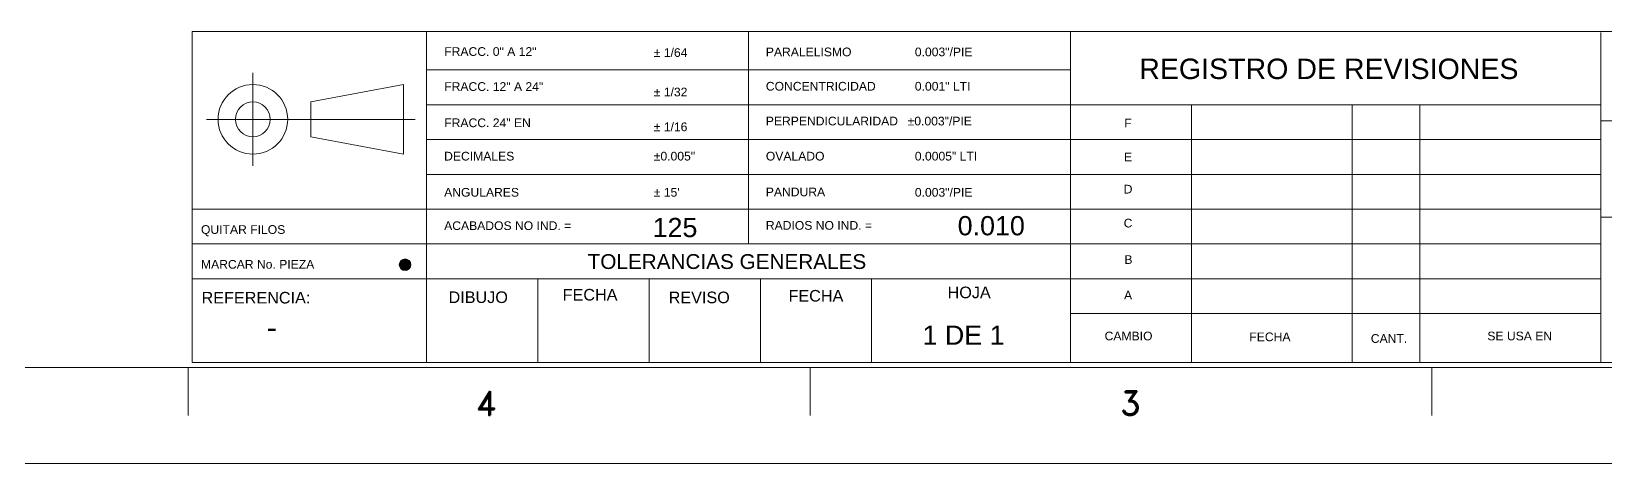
# Model space of a CAD drawing. Header units: millimetres. Extents: x 0 to 1120, y 0 to 864.
# Drawn here: x 834.9 to 998.7, y 0 to 44.9 of the extents above; entities that cross this region are included whole.
import ezdxf
from ezdxf.enums import TextEntityAlignment as Align

# ---------------------------------------------------------------- set-up
doc = ezdxf.new("R2010")
doc.units = ezdxf.units.MM
doc.layers.add('ACOT', color=7, linetype='Continuous')
doc.layers.add('CONTINUA', color=3, linetype='Continuous')
doc.styles.add('arial unicode ms', font='ARIALUNI.TTF')
doc.styles.add('ROMAND', font='romand', dxfattribs={"height": 0.125})
doc.styles.get("Standard").update_dxf_attribs({"font": 'arial.ttf'})

msp = doc.modelspace()

# ---------------------------------------------------------------- linework, layer by layer
at = {"color": 0, "linetype": 'ByBlock', "lineweight": 18}
for p, q in [((851.59, 44.93), (1109.51, 44.93)), ((876, 44.93), (876, 10.49)), ((909.5, 44.93), (909.5, 22.84)), ((942.99, 44.93), (942.99, 10.49)), ((998.16, 44.81), (998.16, 10.49)), ((857.92, 40.61), (857.92, 30.97)), ((873.59, 39.41), (863.95, 37.6)), ((873.59, 32.18), (873.59, 39.41)), ((876, 40.94), (942.99, 40.94)), ((863.95, 37.6), (863.95, 33.98)), ((876, 37.31), (998.16, 37.31)), ((955.59, 37.31), (955.59, 10.49)), ((972.29, 37.31), (972.29, 10.49)), ((979.34, 37.31), (979.34, 10.49)), ((853.1, 35.79), (862.74, 35.79)), ((862.74, 35.79), (874.8, 35.79)), ((998.16, 35.65), (1109.51, 35.65)), ((873.59, 32.18), (863.95, 33.98)), ((876, 33.69), (998.16, 33.69)), ((876, 30.07), (998.16, 30.07)), ((851.59, 26.46), (998.16, 26.46)), ((998.16, 25.62), (1109.51, 25.62)), ((851.59, 22.84), (998.16, 22.84)), ((851.59, 19.22), (998.16, 19.22)), ((887.58, 19.22), (887.58, 10.49)), ((899.15, 19.22), (899.15, 10.49)), ((910.72, 19.22), (910.72, 10.49)), ((922.29, 19.22), (922.29, 10.49)), ((942.99, 15.61), (998.16, 15.61)), ((851.2, 10), (851.2, 5)), ((915.9, 10), (915.9, 5)), ((980.6, 10), (980.6, 5))]:
    msp.add_line(p, q, dxfattribs=at)
for radius in [3.62, 1.81]:
    msp.add_circle((857.92, 35.79), radius, dxfattribs=at)
for start, end in [(0, 180), (180, 0)]:
    msp.add_arc((873.75, 20.67), 0.603, start, end, dxfattribs=at)
at = {"layer": 'ACOT', "color": 0, "linetype": 'ByBlock', "lineweight": 18}
for p, q in [((851.59, 44.93), (851.59, 10.49)), ((1110, 10), (10, 10)), ((1109.51, 10.49), (851.59, 10.49)), ((865.26, 10.49), (1109.51, 10.49)), ((1120, 0), (0, 0))]:
    msp.add_line(p, q, dxfattribs=at)
for points in [[(873.32, 20.24), (873.14, 20.67), (873.32, 21.1)], [(873.75, 20.07), (873.32, 21.1), (873.75, 21.27)], [(873.32, 20.24), (873.32, 21.1), (873.75, 20.07)], [(873.75, 20.07), (873.75, 21.27), (874.17, 20.24)], [(874.17, 20.24), (873.75, 21.27), (874.17, 21.1)], [(874.17, 20.24), (874.17, 21.1), (874.35, 20.67)]]:
    msp.add_solid(points, dxfattribs=at)

# ---------------------------------------------------------------- texts
at = {"color": 0, "linetype": 'ByBlock', "lineweight": 18, "style": 'arial unicode ms'}
for s, height, p in [('FRACC. 0" A 12"', 0.9041, (877.83, 42.39)), ('%%P 1/64', 0.904, (899.63, 42.28)), ('PARALELISMO', 0.9041, (911.29, 42.35)), ('                0.003"/PIE', 0.9041, (921.18, 42.35)), ('REGISTRO DE REVISIONES', 2.1271, (950.14, 39.98)), ('FRACC. 12" A 24"', 0.9041, (877.83, 38.75)), ('CONCENTRICIDAD', 0.9041, (911.29, 38.78)), ('                0.001" LTI', 0.9041, (921.18, 38.78)), ('%%P 1/32', 0.904, (899.63, 38.18)), ('PERPENDICULARIDAD', 0.9041, (911.29, 35.16)), ('                 %%P0.003"/PIE', 0.9041, (920.08, 35.16)), ('FRACC. 24" EN', 0.9041, (877.83, 34.98)), ('%%P 1/16', 0.904, (899.63, 34.56)), ('DECIMALES', 0.904, (877.82, 31.51)), ('%%P0.005"', 0.904, (899.63, 31.51)), ('OVALADO', 0.904, (911.29, 31.51)), ('                0.0005" LTI', 0.9041, (921.18, 31.51)), ('ANGULARES', 0.904, (877.82, 27.75)), ("%%P 15'", 0.904, (899.63, 27.75)), ('PANDURA', 0.904, (911.29, 27.79)), ('                0.003"/PIE', 0.9041, (921.18, 27.75)), ('QUITAR FILOS', 0.9041, (852.52, 23.88)), ('ACABADOS NO IND. =', 0.9041, (877.82, 24.28)), ('RADIOS NO IND. =', 0.9041, (911.29, 24.31)), ('TOLERANCIAS GENERALES', 1.543, (892.75, 20.23)), ('MARCAR No. PIEZA', 0.9041, (852.52, 20.26)), ('FECHA', 1.205, (890.15, 16.95)), ('FECHA', 1.205, (913.65, 16.84)), ('HOJA', 1.205, (930.2, 17.19)), ('REFERENCIA:', 1.2054, (852.58, 16.64)), ('DIBUJO', 1.205, (878.28, 16.69)), ('REVISO', 1.205, (901.18, 16.67))]:
    msp.add_text(s, height=height, dxfattribs=at).set_placement(p)
for s, p in [('F', (948.98, 35.41)), ('E', (948.98, 31.88)), ('D', (948.98, 28.53)), ('C', (948.98, 25)), ('B', (949.02, 21.21)), ('A', (948.98, 17.51)), ('CAMBIO', (949.03, 13.26)), ('FECHA', (963.74, 13.17)), ('CANT.', (976.13, 13)), ('SE USA EN', (989.73, 13.26))]:
    msp.add_text(s, height=0.904, dxfattribs=at).set_placement(p, align=Align.MIDDLE)
at = {"layer": 'ACOT', "color": 0, "linetype": 'ByBlock', "lineweight": 18}
for s, p in [('125', (899.51, 23.54)), ('0.010', (931.25, 23.73)), ('1 DE 1', (927.59, 12.35))]:
    msp.add_text(s, height=2, dxfattribs=at).set_placement(p)
at = {"layer": 'ACOT', "color": 0, "linetype": 'ByBlock', "lineweight": 18, "style": 'ROMAND'}
for s, p in [('4', (881.1, 5.02)), ('3', (948.16, 5.02))]:
    msp.add_text(s, height=2.5, dxfattribs=at).set_placement(p)
at = {"layer": 'CONTINUA', "color": 0, "linetype": 'ByBlock', "lineweight": 18}
msp.add_text('-', height=2.41, dxfattribs=at).set_placement((859.33, 12.97))

doc.saveas('drawing.dxf')
